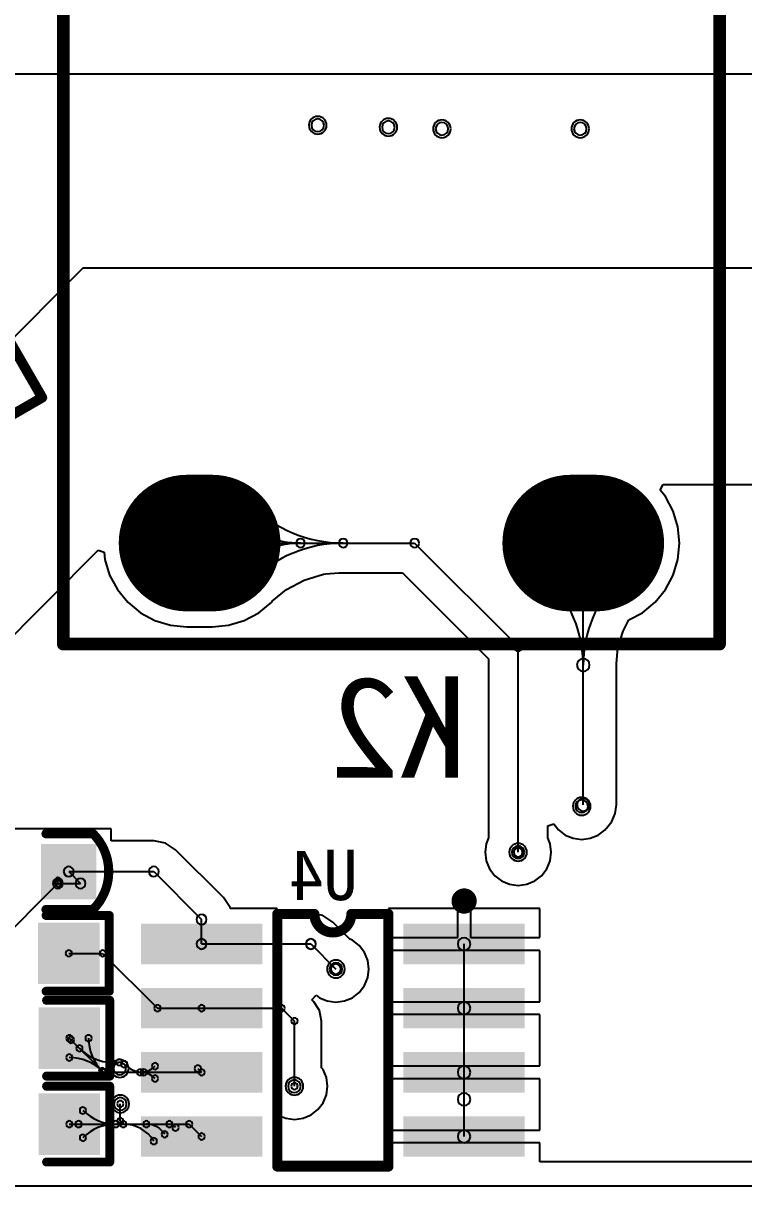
# Model space of a CAD drawing. Header units: inches. Extents: x 32166 to 34772, y 2386 to 4229.
# Drawn here: x 33898.6 to 33960.3, y 3073.3 to 3172.7 of the extents above; entities that cross this region are included whole.
import ezdxf

# ---------------------------------------------------------------- set-up
doc = ezdxf.new("R2010")
doc.units = ezdxf.units.IN
doc.header["$LTSCALE"] = 0.64311
doc.header["$MEASUREMENT"] = 0
for name, color, linetype in [('BOTTOMLAYER', 5, 'CONTINUOUS'), ('BOTTOMOVERLAY', 54, 'CONTINUOUS'), ('BOTTOMPASTE', 16, 'CONTINUOUS'), ('BOTTOMSOLDER', 6, 'CONTINUOUS'), ('KEEPOUTLAYER', 6, 'CONTINUOUS'), ('MULTILAYER', 9, 'CONTINUOUS')]:
    doc.layers.add(name, color=color, linetype=linetype)
doc.styles.get("Standard").update_dxf_attribs({"font": 'txt', "width": 0.8})

msp = doc.modelspace()

# ---------------------------------------------------------------- linework, layer by layer
at = {"layer": 'BOTTOMLAYER'}
for p, q in [((33872.468, 3168.414), (33978.092, 3168.414)), ((33903.745, 3151.782), (33896.223, 3144.26)), ((34028.29, 3151.782), (33903.745, 3151.782)), ((33953.151, 3132.796), (33953.386, 3133.292)), ((33953.386, 3133.292), (34003.368, 3133.292)), ((33953.591, 3132.26), (33953.151, 3132.796)), ((33954.253, 3131.022), (33953.591, 3132.26)), ((33954.661, 3129.678), (33954.253, 3131.022)), ((33954.798, 3128.281), (33954.661, 3129.678)), ((33913.724, 3128.281), (33932.127, 3128.281)), ((33932.127, 3128.281), (33940.983, 3119.425)), ((33946.556, 3105.903), (33946.556, 3128.281)), ((33954.661, 3126.884), (33954.798, 3128.281)), ((33882.179, 3104.815), (33905.042, 3127.678)), ((33905.042, 3127.678), (33905.559, 3127.493)), ((33905.559, 3127.493), (33905.619, 3126.884)), ((33905.619, 3126.884), (33906.027, 3125.54)), ((33954.253, 3125.54), (33954.661, 3126.884)), ((33906.027, 3125.54), (33906.688, 3124.302)), ((33921.174, 3124.315), (33922.681, 3125.121)), ((33922.681, 3125.121), (33924.315, 3125.617)), ((33924.315, 3125.617), (33924.534, 3125.638)), ((33924.534, 3125.638), (33925.652, 3125.748)), ((33925.652, 3125.748), (33931.078, 3125.748)), ((33931.078, 3125.748), (33938.45, 3118.376)), ((33953.591, 3124.302), (33954.253, 3125.54)), ((33906.688, 3124.302), (33907.579, 3123.216)), ((33919.938, 3123.301), (33921.174, 3124.315)), ((33952.701, 3123.216), (33953.591, 3124.302)), ((33907.579, 3123.216), (33908.665, 3122.325)), ((33919.759, 3123.126), (33919.879, 3123.206)), ((33919.869, 3123.216), (33919.938, 3123.301)), ((33919.879, 3123.206), (33919.869, 3123.216)), ((33951.615, 3122.325), (33952.701, 3123.216)), ((33908.665, 3122.325), (33909.903, 3121.664)), ((33917.545, 3121.664), (33918.783, 3122.325)), ((33918.783, 3122.325), (33919.759, 3123.126)), ((33950.47, 3121.713), (33951.615, 3122.325)), ((33909.903, 3121.664), (33911.247, 3121.256)), ((33911.247, 3121.256), (33912.644, 3121.118)), ((33914.804, 3121.118), (33916.201, 3121.256)), ((33916.201, 3121.256), (33917.545, 3121.664)), ((33949.961, 3120.761), (33950.47, 3121.713)), ((33912.644, 3121.118), (33914.804, 3121.118)), ((33949.528, 3119.335), (33949.961, 3120.761)), ((33940.983, 3101.842), (33940.983, 3119.425)), ((33949.395, 3117.979), (33949.528, 3119.335)), ((33938.45, 3118.376), (33938.45, 3103.066)), ((33949.388, 3105.903), (33949.388, 3117.851)), ((33949.388, 3117.851), (33949.405, 3117.851)), ((33949.405, 3117.851), (33949.395, 3117.979)), ((33949.292, 3105.17), (33949.388, 3105.903)), ((33943.516, 3104.101), (33944.035, 3104.277)), ((33944.035, 3104.277), (33944.424, 3103.771)), ((33948.559, 3103.901), (33949.009, 3104.487)), ((33949.009, 3104.487), (33949.292, 3105.17)), ((33906.172, 3103.84), (33896.16, 3103.84)), ((33906.172, 3102.834), (33906.172, 3103.84)), ((33943.516, 3103.066), (33943.516, 3104.101)), ((33944.424, 3103.771), (33945.01, 3103.321)), ((33945.01, 3103.321), (33945.693, 3103.038)), ((33947.159, 3103.038), (33947.842, 3103.321)), ((33947.842, 3103.321), (33948.429, 3103.771)), ((33948.429, 3103.771), (33948.485, 3103.844)), ((33948.485, 3103.844), (33948.559, 3103.901)), ((33909.802, 3102.834), (33906.172, 3102.834)), ((33910.813, 3102.633), (33909.802, 3102.834)), ((33911.671, 3102.06), (33910.813, 3102.633)), ((33938.247, 3102.575), (33938.151, 3101.842)), ((33938.45, 3103.066), (33938.247, 3102.575)), ((33943.719, 3102.575), (33943.516, 3103.066)), ((33943.815, 3101.842), (33943.719, 3102.575)), ((33945.693, 3103.038), (33946.426, 3102.941)), ((33946.426, 3102.941), (33947.159, 3103.038)), ((33915.765, 3097.966), (33911.671, 3102.06)), ((33938.151, 3101.842), (33938.247, 3101.109)), ((33943.719, 3101.109), (33943.815, 3101.842)), ((33938.247, 3101.109), (33938.53, 3100.426)), ((33938.53, 3100.426), (33938.98, 3099.84)), ((33942.986, 3099.84), (33943.436, 3100.426)), ((33943.436, 3100.426), (33943.719, 3101.109)), ((33901.604, 3099.183), (33901.604, 3099.404)), ((33902.524, 3100.192), (33909.802, 3100.192)), ((33902.524, 3100.192), (33903.532, 3099.183)), ((33909.802, 3100.192), (33913.897, 3096.097)), ((33938.98, 3099.84), (33939.567, 3099.39)), ((33939.567, 3099.39), (33940.25, 3099.107)), ((33941.716, 3099.107), (33942.399, 3099.39)), ((33942.399, 3099.39), (33942.986, 3099.84)), ((33895.623, 3093.202), (33901.604, 3099.183)), ((33901.604, 3099.183), (33903.532, 3099.183)), ((33940.25, 3099.107), (33940.983, 3099.01)), ((33940.983, 3099.01), (33941.716, 3099.107)), ((33916.338, 3097.108), (33915.765, 3097.966)), ((33916.355, 3097.026), (33916.338, 3097.108)), ((33920.377, 3097.026), (33916.355, 3097.026)), ((33920.377, 3096.645), (33920.377, 3097.026)), ((33923.249, 3096.645), (33920.377, 3096.645)), ((33924.261, 3096.443), (33923.249, 3096.645)), ((33925.118, 3095.87), (33924.261, 3096.443)), ((33935.812, 3097.026), (33929.881, 3097.026)), ((33929.881, 3097.026), (33929.881, 3094.55)), ((33935.812, 3094.55), (33935.812, 3097.026)), ((33942.841, 3097.026), (33936.909, 3097.026)), ((33936.909, 3097.026), (33936.909, 3094.55)), ((33942.841, 3094.55), (33942.841, 3097.026)), ((33913.897, 3094.002), (33913.897, 3096.097)), ((33926.58, 3094.409), (33925.118, 3095.87)), ((33926.804, 3094.316), (33926.58, 3094.409)), ((33927.391, 3093.866), (33926.804, 3094.316)), ((33929.881, 3094.55), (33935.812, 3094.55)), ((33936.909, 3094.55), (33942.841, 3094.55)), ((33913.897, 3094.002), (33923.249, 3094.002)), ((33923.249, 3094.002), (33925.388, 3091.863)), ((33927.841, 3093.279), (33927.391, 3093.866)), ((33942.841, 3093.453), (33929.881, 3093.453)), ((33929.881, 3093.453), (33929.881, 3090.978)), ((33936.361, 3088.515), (33936.361, 3094.002)), ((33942.841, 3090.978), (33942.841, 3093.453)), ((33902.535, 3093.202), (33905.43, 3093.202)), ((33905.43, 3093.202), (33910.117, 3088.515)), ((33928.124, 3092.596), (33927.841, 3093.279)), ((33928.22, 3091.863), (33928.124, 3092.596)), ((33928.124, 3091.13), (33928.22, 3091.863)), ((33927.391, 3089.861), (33927.841, 3090.447)), ((33927.841, 3090.447), (33928.124, 3091.13)), ((33929.881, 3090.978), (33929.881, 3090.978)), ((33929.881, 3090.978), (33929.881, 3089.064)), ((33942.841, 3089.064), (33942.841, 3090.978)), ((33942.841, 3090.978), (33942.841, 3090.978)), ((33923.326, 3089.216), (33923.687, 3089.629)), ((33923.687, 3089.629), (33923.972, 3089.41)), ((33923.972, 3089.41), (33924.655, 3089.128)), ((33926.121, 3089.128), (33926.804, 3089.41)), ((33926.804, 3089.41), (33927.391, 3089.861)), ((33910.117, 3088.515), (33913.897, 3088.515)), ((33913.897, 3088.515), (33920.744, 3088.515)), ((33920.744, 3088.515), (33921.845, 3087.414)), ((33923.487, 3089.055), (33923.326, 3089.216)), ((33923.99, 3088.302), (33923.487, 3089.055)), ((33924.655, 3089.128), (33925.388, 3089.031)), ((33925.388, 3089.031), (33926.121, 3089.128)), ((33929.881, 3089.064), (33942.841, 3089.064)), ((33936.361, 3083.029), (33936.361, 3088.515)), ((33921.845, 3081.843), (33921.845, 3087.414)), ((33924.167, 3087.414), (33923.99, 3088.302)), ((33924.167, 3083.426), (33924.167, 3087.414)), ((33942.841, 3087.967), (33929.881, 3087.967)), ((33929.881, 3087.967), (33929.881, 3085.491)), ((33942.841, 3085.491), (33942.841, 3087.967)), ((33902.578, 3085.945), (33902.717, 3085.807)), ((33902.578, 3085.945), (33905.494, 3083.029)), ((33929.881, 3085.491), (33929.881, 3083.578)), ((33942.841, 3083.578), (33942.841, 3085.491)), ((33924.296, 3083.257), (33924.167, 3083.426)), ((33929.881, 3083.578), (33942.841, 3083.578)), ((33905.494, 3083.029), (33913.897, 3083.029)), ((33913.573, 3083.353), (33913.897, 3083.029)), ((33924.579, 3082.574), (33924.296, 3083.257)), ((33924.676, 3081.841), (33924.579, 3082.574)), ((33942.841, 3082.48), (33929.881, 3082.48)), ((33929.881, 3082.48), (33929.881, 3080.005)), ((33936.361, 3080.718), (33936.361, 3083.029)), ((33942.841, 3080.005), (33942.841, 3082.48)), ((33921.843, 3081.841), (33921.845, 3081.843)), ((33924.579, 3081.108), (33924.676, 3081.841)), ((33923.846, 3079.839), (33924.296, 3080.425)), ((33924.296, 3080.425), (33924.579, 3081.108)), ((33936.361, 3077.543), (33936.361, 3080.718)), ((33906.94, 3078.859), (33906.94, 3080.329)), ((33923.26, 3079.388), (33923.846, 3079.839)), ((33929.881, 3080.005), (33929.881, 3078.091)), ((33942.841, 3078.091), (33942.841, 3080.005)), ((33902.578, 3078.601), (33903.355, 3078.601)), ((33902.578, 3078.601), (33907.198, 3078.601)), ((33906.94, 3078.859), (33907.198, 3078.601)), ((33907.198, 3078.601), (33912.838, 3078.601)), ((33912.838, 3078.601), (33913.897, 3077.543)), ((33920.377, 3078.916), (33920.833, 3079.22)), ((33920.377, 3075.372), (33920.377, 3078.916)), ((33920.833, 3079.22), (33921.11, 3079.106)), ((33921.11, 3079.106), (33921.843, 3079.009)), ((33921.843, 3079.009), (33922.576, 3079.106)), ((33922.576, 3079.106), (33923.26, 3079.388)), ((33929.881, 3078.091), (33942.841, 3078.091)), ((33942.841, 3076.994), (33929.881, 3076.994)), ((33929.881, 3076.994), (33929.881, 3075.372)), ((33942.841, 3075.372), (33942.841, 3076.994)), ((33929.881, 3075.372), (33920.377, 3075.372)), ((34126.052, 3075.372), (33942.841, 3075.372))]:
    msp.add_line(p, q, dxfattribs=at)
at = {"layer": 'BOTTOMLAYER', "const_width": 10.8}
for points in [[(33912.644, 3128.281), (33914.804, 3128.281)], [(33945.476, 3128.281), (33947.636, 3128.281)]]:
    msp.add_lwpolyline(points, dxfattribs=at)
at = {"layer": 'BOTTOMLAYER', "const_width": 5.4}
for points in [[(33915.344, 3128.281, 1), (33909.944, 3128.281, 1)], [(33917.504, 3128.281, 1), (33912.104, 3128.281, 1)], [(33948.176, 3128.281, 1), (33942.776, 3128.281, 1)], [(33950.336, 3128.281, 1), (33944.936, 3128.281, 1)]]:
    msp.add_lwpolyline(points, format="xyb", close=True, dxfattribs=at)
at = {"layer": 'BOTTOMLAYER'}
for centre, radius, start, end in [((33923.833, 3164.007), 0.54, 0, 180), ((33923.833, 3164.007), 0.54, 180, 0), ((33929.881, 3163.834), 0.54, 0, 180), ((33934.46, 3163.705), 0.54, 0, 180), ((33946.297, 3163.705), 0.54, 0, 180), ((33929.881, 3163.834), 0.54, 180, 0), ((33934.46, 3163.705), 0.54, 180, 0), ((33946.297, 3163.705), 0.54, 180, 0), ((33918.088, 3131.565), 0.378, 0, 180), ((33918.088, 3131.565), 0.378, 0, 180), ((33918.088, 3131.565), 0.378, 180, 0), ((33918.088, 3131.565), 0.378, 180, 0), ((33926.016, 3139.492), 11.212, 225, 270), ((33926.016, 3139.492), 11.212, 225, 270), ((33917.019, 3130.496), 0.378, 0, 180), ((33917.019, 3130.496), 0.378, 0, 180), ((33917.019, 3130.496), 0.378, 180, 0), ((33917.019, 3130.496), 0.378, 180, 0), ((33922.365, 3135.842), 7.561, 225.00006, 270.00006), ((33922.365, 3135.842), 7.561, 225.00006, 270.00006), ((33913.724, 3128.281), 0.378, 0, 180), ((33913.724, 3128.281), 0.378, 180, 0), ((33922.365, 3120.72), 7.561, 89.99994, 134.99994), ((33922.365, 3120.72), 7.561, 89.99994, 134.99994), ((33926.016, 3117.069), 11.212, 90, 135), ((33926.016, 3117.069), 11.212, 90, 135), ((33922.365, 3128.281), 0.378, 0, 180), ((33922.365, 3128.281), 0.378, 0, 180), ((33922.365, 3128.281), 0.378, 0, 180), ((33922.365, 3128.281), 0.378, 0, 180), ((33922.365, 3128.281), 0.378, 180, 0), ((33922.365, 3128.281), 0.378, 180, 0), ((33922.365, 3128.281), 0.378, 180, 0), ((33922.365, 3128.281), 0.378, 180, 0), ((33926.016, 3128.281), 0.378, 0, 180), ((33926.016, 3128.281), 0.378, 0, 180), ((33926.016, 3128.281), 0.378, 0, 180), ((33926.016, 3128.281), 0.378, 0, 180), ((33926.016, 3128.281), 0.378, 180, 0), ((33926.016, 3128.281), 0.378, 180, 0), ((33926.016, 3128.281), 0.378, 180, 0), ((33926.016, 3128.281), 0.378, 180, 0), ((33932.127, 3128.281), 0.378, 0, 180), ((33932.127, 3128.281), 0.378, 0, 180), ((33932.127, 3128.281), 0.378, 180, 0), ((33932.127, 3128.281), 0.378, 180, 0), ((33946.556, 3128.281), 0.54, 0, 180), ((33946.556, 3128.281), 0.54, 180, 0), ((33917.019, 3126.066), 0.378, 0, 180), ((33917.019, 3126.066), 0.378, 0, 180), ((33917.019, 3126.066), 0.378, 180, 0), ((33917.019, 3126.066), 0.378, 180, 0), ((33918.088, 3124.997), 0.378, 0, 180), ((33918.088, 3124.997), 0.378, 0, 180), ((33943.501, 3125.226), 0.54, 0, 180), ((33943.501, 3125.226), 0.54, 180, 0), ((33936.127, 3117.851), 10.429, 0.00005, 45.00005), ((33956.985, 3117.851), 10.429, 134.99995, 179.99995), ((33949.611, 3125.226), 0.54, 0, 180), ((33949.611, 3125.226), 0.54, 180, 0), ((33918.088, 3124.997), 0.378, 180, 0), ((33918.088, 3124.997), 0.378, 180, 0), ((33940.983, 3119.425), 0.378, 0, 180), ((33940.983, 3119.425), 0.378, 0, 180), ((33940.983, 3119.425), 0.378, 180, 0), ((33940.983, 3119.425), 0.378, 180, 0), ((33946.556, 3117.851), 0.54, 0, 180), ((33946.556, 3117.851), 0.54, 0, 180), ((33946.556, 3117.851), 0.54, 180, 0), ((33946.556, 3117.851), 0.54, 180, 0), ((33946.426, 3105.774), 0.54, 0, 180), ((33946.556, 3105.903), 0.54, 0, 180), ((33946.426, 3105.774), 0.54, 180, 0), ((33946.556, 3105.903), 0.54, 180, 0), ((33940.983, 3101.842), 0.54, 0, 180), ((33940.983, 3101.842), 0.54, 180, 0), ((33940.983, 3101.842), 0.378, 0, 180), ((33940.983, 3101.842), 0.378, 180, 0), ((33902.524, 3100.192), 0.432, 0, 180), ((33902.524, 3100.192), 0.432, 0, 180), ((33909.802, 3100.192), 0.432, 0, 180), ((33909.802, 3100.192), 0.432, 0, 180), ((33901.604, 3099.183), 0.432, 0, 180), ((33901.604, 3099.404), 0.274, 0, 180), ((33901.604, 3099.183), 0.274, 0, 180), ((33901.604, 3099.183), 0.274, 0, 180), ((33901.604, 3099.404), 0.274, 180, 0), ((33902.524, 3100.192), 0.432, 180, 0), ((33902.524, 3100.192), 0.432, 180, 0), ((33903.532, 3099.183), 0.432, 0, 180), ((33903.532, 3099.183), 0.432, 0, 180), ((33909.802, 3100.192), 0.432, 180, 0), ((33909.802, 3100.192), 0.432, 180, 0), ((33901.604, 3099.183), 0.432, 180, 0), ((33901.604, 3099.183), 0.274, 180, 0), ((33901.604, 3099.183), 0.274, 180, 0), ((33903.532, 3099.183), 0.432, 180, 0), ((33903.532, 3099.183), 0.432, 180, 0), ((33913.897, 3096.097), 0.432, 0, 180), ((33913.897, 3096.097), 0.432, 0, 180), ((33913.897, 3096.097), 0.432, 180, 0), ((33913.897, 3096.097), 0.432, 180, 0), ((33913.897, 3094.002), 0.432, 0, 180), ((33913.897, 3094.002), 0.432, 0, 180), ((33923.249, 3094.002), 0.432, 0, 180), ((33923.249, 3094.002), 0.432, 0, 180), ((33936.361, 3094.002), 0.54, 0, 180), ((33902.535, 3093.202), 0.274, 0, 180), ((33905.43, 3093.202), 0.274, 0, 180), ((33905.43, 3093.202), 0.274, 0, 180), ((33913.897, 3094.002), 0.432, 180, 0), ((33913.897, 3094.002), 0.432, 180, 0), ((33923.249, 3094.002), 0.432, 180, 0), ((33923.249, 3094.002), 0.432, 180, 0), ((33936.361, 3094.002), 0.54, 180, 0), ((33902.535, 3093.202), 0.274, 180, 0), ((33905.43, 3093.202), 0.274, 180, 0), ((33905.43, 3093.202), 0.274, 180, 0), ((33925.388, 3091.863), 0.54, 0, 180), ((33925.388, 3091.863), 0.54, 180, 0), ((33925.388, 3091.863), 0.432, 0, 180), ((33925.388, 3091.863), 0.432, 180, 0), ((33910.117, 3088.515), 0.274, 0, 180), ((33910.117, 3088.515), 0.274, 0, 180), ((33910.117, 3088.515), 0.274, 180, 0), ((33910.117, 3088.515), 0.274, 180, 0), ((33913.897, 3088.515), 0.274, 0, 180), ((33913.897, 3088.515), 0.274, 0, 180), ((33913.897, 3088.515), 0.274, 180, 0), ((33913.897, 3088.515), 0.274, 180, 0), ((33920.744, 3088.515), 0.274, 0, 180), ((33920.744, 3088.515), 0.274, 0, 180), ((33920.744, 3088.515), 0.274, 180, 0), ((33920.744, 3088.515), 0.274, 180, 0), ((33936.361, 3088.515), 0.54, 0, 180), ((33936.361, 3088.515), 0.54, 0, 180), ((33936.361, 3088.515), 0.54, 180, 0), ((33936.361, 3088.515), 0.54, 180, 0), ((33921.845, 3087.414), 0.274, 0, 180), ((33921.845, 3087.414), 0.274, 0, 180), ((33921.845, 3087.414), 0.274, 180, 0), ((33921.845, 3087.414), 0.274, 180, 0), ((33902.578, 3085.945), 0.274, 0, 180), ((33902.578, 3085.945), 0.274, 0, 180), ((33902.578, 3085.945), 0.274, 180, 0), ((33902.578, 3085.945), 0.274, 180, 0), ((33902.717, 3085.807), 0.274, 0, 180), ((33902.717, 3085.807), 0.274, 180, 0), ((33904.224, 3085.945), 0.274, 0, 180), ((33904.224, 3085.945), 0.274, 0, 180), ((33904.224, 3085.945), 0.274, 180, 0), ((33904.224, 3085.945), 0.274, 180, 0), ((33908.198, 3085.945), 3.974, 180, 225), ((33908.198, 3085.945), 3.974, 180, 225), ((33902.578, 3084.299), 0.274, 0, 180), ((33902.578, 3084.299), 0.274, 0, 180), ((33903.442, 3085.082), 0.274, 0, 180), ((33903.442, 3085.082), 0.274, 0, 180), ((33903.442, 3085.082), 0.274, 180, 0), ((33903.442, 3085.082), 0.274, 180, 0), ((33906.397, 3088.037), 4.179, 225.00015, 276.09615), ((33906.397, 3088.037), 4.179, 225.00015, 276.09615), ((33902.578, 3084.299), 0.274, 180, 0), ((33902.578, 3084.299), 0.274, 180, 0), ((33902.578, 3080.325), 3.974, 45, 90), ((33902.578, 3080.325), 3.974, 45, 90), ((33905.388, 3083.135), 0.274, 0, 180), ((33905.388, 3083.135), 0.274, 0, 180), ((33905.388, 3083.135), 0.274, 0, 180), ((33905.388, 3083.135), 0.274, 0, 180), ((33906.897, 3083.353), 0.54, 0, 180), ((33906.841, 3083.881), 0.274, 0, 180), ((33906.841, 3083.881), 0.274, 0, 180), ((33906.841, 3083.881), 0.274, 180, 0), ((33906.841, 3083.881), 0.274, 180, 0), ((33907.273, 3083.729), 0.274, 0, 180), ((33907.273, 3083.729), 0.274, 0, 180), ((33907.273, 3083.729), 0.274, 180, 0), ((33907.273, 3083.729), 0.274, 180, 0), ((33908.962, 3085.418), 2.389, 224.99989, 269.99989), ((33908.962, 3085.418), 2.389, 224.99989, 269.99989), ((33908.636, 3084.833), 1.804, 269.99999, 314.99999), ((33908.636, 3084.833), 1.804, 269.99999, 314.99999), ((33909.912, 3083.557), 0.274, 0, 180), ((33909.912, 3083.557), 0.274, 0, 180), ((33909.912, 3083.557), 0.274, 180, 0), ((33909.912, 3083.557), 0.274, 180, 0), ((33913.573, 3083.353), 0.274, 0, 180), ((33936.361, 3083.029), 0.54, 0, 180), ((33936.361, 3083.029), 0.54, 0, 180), ((33905.388, 3083.135), 0.274, 180, 0), ((33905.388, 3083.135), 0.274, 180, 0), ((33905.388, 3083.135), 0.274, 180, 0), ((33905.388, 3083.135), 0.274, 180, 0), ((33905.494, 3083.029), 0.274, 0, 180), ((33905.494, 3083.029), 0.274, 0, 180), ((33905.494, 3083.029), 0.274, 180, 0), ((33905.494, 3083.029), 0.274, 180, 0), ((33906.897, 3083.353), 0.54, 180, 0), ((33908.636, 3083.029), 0.274, 0, 180), ((33908.636, 3083.029), 0.274, 0, 180), ((33908.636, 3083.029), 0.274, 0, 180), ((33908.636, 3083.029), 0.274, 0, 180), ((33908.636, 3083.029), 0.274, 180, 0), ((33908.636, 3083.029), 0.274, 180, 0), ((33908.636, 3083.029), 0.274, 180, 0), ((33908.636, 3083.029), 0.274, 180, 0), ((33908.636, 3081.225), 1.804, 45.00001, 90.00001), ((33908.636, 3081.225), 1.804, 45.00001, 90.00001), ((33908.962, 3083.029), 0.274, 0, 180), ((33908.962, 3083.029), 0.274, 0, 180), ((33908.962, 3083.029), 0.274, 180, 0), ((33908.962, 3083.029), 0.274, 180, 0), ((33909.912, 3082.501), 0.274, 0, 180), ((33909.912, 3082.501), 0.274, 0, 180), ((33909.912, 3082.501), 0.274, 180, 0), ((33909.912, 3082.501), 0.274, 180, 0), ((33913.573, 3083.353), 0.274, 180, 0), ((33913.897, 3083.029), 0.274, 0, 180), ((33913.897, 3083.029), 0.274, 0, 180), ((33913.897, 3083.029), 0.274, 180, 0), ((33913.897, 3083.029), 0.274, 180, 0), ((33921.843, 3081.841), 0.54, 0, 180), ((33936.361, 3083.029), 0.54, 180, 0), ((33936.361, 3083.029), 0.54, 180, 0), ((33921.843, 3081.841), 0.54, 180, 0), ((33921.843, 3081.841), 0.274, 0, 180), ((33921.843, 3081.841), 0.274, 180, 0), ((33921.845, 3081.843), 0.274, 0, 180), ((33921.845, 3081.843), 0.274, 0, 180), ((33921.845, 3081.843), 0.274, 180, 0), ((33921.845, 3081.843), 0.274, 180, 0), ((33906.94, 3080.329), 0.54, 0, 180), ((33906.94, 3080.329), 0.274, 0, 180), ((33936.361, 3080.718), 0.54, 0, 180), ((33936.361, 3080.718), 0.54, 0, 180), ((33936.361, 3080.718), 0.54, 180, 0), ((33936.361, 3080.718), 0.54, 180, 0), ((33903.742, 3079.765), 0.274, 0, 180), ((33903.742, 3079.765), 0.274, 0, 180), ((33903.742, 3079.765), 0.274, 180, 0), ((33903.742, 3079.765), 0.274, 180, 0), ((33906.552, 3082.575), 3.974, 225, 270), ((33906.552, 3082.575), 3.974, 225, 270), ((33906.94, 3080.329), 0.54, 180, 0), ((33906.94, 3080.329), 0.274, 180, 0), ((33902.578, 3078.601), 0.274, 0, 180), ((33902.578, 3078.601), 0.274, 0, 180), ((33902.578, 3078.601), 0.274, 180, 0), ((33902.578, 3078.601), 0.274, 180, 0), ((33903.355, 3078.601), 0.274, 0, 180), ((33903.355, 3078.601), 0.274, 180, 0), ((33906.552, 3074.627), 3.974, 90, 135), ((33906.552, 3074.627), 3.974, 90, 135), ((33906.552, 3078.601), 0.274, 0, 180), ((33906.552, 3078.601), 0.274, 0, 180), ((33906.552, 3078.601), 0.274, 0, 180), ((33906.552, 3078.601), 0.274, 0, 180), ((33906.552, 3078.601), 0.274, 180, 0), ((33906.552, 3078.601), 0.274, 180, 0), ((33906.552, 3078.601), 0.274, 180, 0), ((33906.552, 3078.601), 0.274, 180, 0), ((33906.94, 3078.859), 0.274, 0, 180), ((33906.94, 3078.859), 0.274, 0, 180), ((33906.94, 3078.859), 0.274, 180, 0), ((33906.94, 3078.859), 0.274, 180, 0), ((33907.198, 3078.601), 0.274, 0, 180), ((33907.198, 3078.601), 0.274, 0, 180), ((33907.198, 3078.601), 0.274, 0, 180), ((33907.198, 3078.601), 0.274, 0, 180), ((33907.198, 3078.601), 0.274, 0, 180), ((33907.198, 3078.601), 0.274, 180, 0), ((33907.198, 3078.601), 0.274, 180, 0), ((33907.198, 3078.601), 0.274, 180, 0), ((33907.198, 3078.601), 0.274, 180, 0), ((33907.198, 3078.601), 0.274, 180, 0), ((33907.198, 3075.534), 3.067, 31.77503, 90.00003), ((33907.198, 3075.534), 3.067, 31.77503, 90.00003), ((33909.169, 3078.601), 0.274, 0, 180), ((33909.169, 3078.601), 0.274, 0, 180), ((33909.169, 3078.601), 0.274, 180, 0), ((33909.169, 3078.601), 0.274, 180, 0), ((33909.169, 3076.755), 1.846, 31.77505, 90.00005), ((33909.169, 3076.755), 1.846, 31.77505, 90.00005), ((33911.139, 3078.601), 0.274, 0, 180), ((33911.139, 3078.601), 0.274, 0, 180), ((33911.139, 3078.601), 0.274, 180, 0), ((33911.139, 3078.601), 0.274, 180, 0), ((33911.139, 3077.975), 0.626, 31.77474, 89.99974), ((33911.139, 3077.975), 0.626, 31.77474, 89.99974), ((33911.671, 3078.305), 0.274, 0, 180), ((33911.671, 3078.305), 0.274, 0, 180), ((33912.838, 3078.601), 0.274, 0, 180), ((33912.838, 3078.601), 0.274, 0, 180), ((33912.838, 3078.601), 0.274, 180, 0), ((33912.838, 3078.601), 0.274, 180, 0), ((33903.742, 3077.437), 0.274, 0, 180), ((33903.742, 3077.437), 0.274, 0, 180), ((33903.742, 3077.437), 0.274, 180, 0), ((33903.742, 3077.437), 0.274, 180, 0), ((33909.805, 3077.149), 0.274, 0, 180), ((33909.805, 3077.149), 0.274, 0, 180), ((33910.738, 3077.727), 0.274, 0, 180), ((33910.738, 3077.727), 0.274, 0, 180), ((33910.738, 3077.727), 0.274, 180, 0), ((33910.738, 3077.727), 0.274, 180, 0), ((33911.671, 3078.305), 0.274, 180, 0), ((33911.671, 3078.305), 0.274, 180, 0), ((33913.897, 3077.543), 0.274, 0, 180), ((33913.897, 3077.543), 0.274, 180, 0), ((33936.361, 3077.543), 0.54, 0, 180), ((33936.361, 3077.543), 0.54, 180, 0), ((33909.805, 3077.149), 0.274, 180, 0), ((33909.805, 3077.149), 0.274, 180, 0)]:
    msp.add_arc(centre, radius, start, end, dxfattribs=at)
for points in [[(33900.604, 3098.271), (33904.444, 3098.271), (33900.604, 3102.112), (33904.444, 3102.112)], [(33900.341, 3091.008), (33904.73, 3091.008), (33900.341, 3095.397), (33904.73, 3095.397)], [(33918.649, 3092.706), (33918.649, 3095.298), (33909.145, 3092.706), (33909.145, 3095.298)], [(33941.113, 3092.706), (33941.113, 3095.298), (33931.609, 3092.706), (33931.609, 3095.298)], [(33918.649, 3087.219), (33918.649, 3089.811), (33909.145, 3087.219), (33909.145, 3089.811)], [(33941.113, 3087.219), (33941.113, 3089.811), (33931.609, 3087.219), (33931.609, 3089.811)], [(33900.384, 3083.75), (33904.773, 3083.75), (33900.384, 3088.14), (33904.773, 3088.14)], [(33918.649, 3081.733), (33918.649, 3084.325), (33909.145, 3081.733), (33909.145, 3084.325)], [(33941.113, 3081.733), (33941.113, 3084.325), (33931.609, 3081.733), (33931.609, 3084.325)], [(33900.384, 3076.406), (33904.773, 3076.406), (33900.384, 3080.796), (33904.773, 3080.796)], [(33918.649, 3076.247), (33918.649, 3078.839), (33909.145, 3076.247), (33909.145, 3078.839)], [(33941.113, 3076.247), (33941.113, 3078.839), (33931.609, 3076.247), (33931.609, 3078.839)]]:
    msp.add_solid(points, dxfattribs=at)
at = {"layer": 'BOTTOMOVERLAY'}
for points, const_width in [([(33902.06, 3119.641), (33902.06, 3244.921)], 1.08), ([(33958.22, 3119.641), (33958.22, 3244.921)], 1.08), ([(33882.974, 3170.656), (33900.254, 3140.726)], 0.864), ([(33846.755, 3109.838), (33900.254, 3140.726)], 0.864), ([(33902.06, 3119.641), (33958.22, 3119.641)], 1.08), ([(33900.58, 3103.432), (33904.609, 3103.432)], 0.778), ([(33900.58, 3096.952), (33904.609, 3096.952)], 0.778), ([(33900.591, 3096.442), (33905.991, 3096.442)], 0.768), ([(33905.991, 3089.962), (33905.991, 3096.442)], 0.768), ([(33920.377, 3096.572), (33923.545, 3096.572)], 0.864), ([(33920.377, 3074.972), (33920.377, 3096.572)], 0.864), ([(33926.713, 3096.572), (33929.881, 3096.572)], 0.864), ([(33929.881, 3074.972), (33929.881, 3096.572)], 0.864), ([(33900.591, 3089.962), (33905.991, 3089.962)], 0.768), ([(33900.634, 3089.185), (33906.034, 3089.185)], 0.768), ([(33906.034, 3082.705), (33906.034, 3089.185)], 0.768), ([(33900.634, 3082.705), (33906.034, 3082.705)], 0.768), ([(33900.634, 3081.841), (33906.034, 3081.841)], 0.768), ([(33906.034, 3075.361), (33906.034, 3081.841)], 0.768), ([(33900.634, 3075.361), (33906.034, 3075.361)], 0.768), ([(33920.377, 3074.972), (33929.881, 3074.972)], 0.864)]:
    msp.add_lwpolyline(points, dxfattribs=dict(at, const_width=const_width))
for points, const_width in [([(33900.146, 3140.913, 1), (33900.362, 3140.539, 1)], 0.432), ([(33900.146, 3140.913, 1), (33900.362, 3140.539, 1)], 0.432), ([(33902.33, 3119.641, 1), (33901.79, 3119.641, 1)], 0.54), ([(33902.33, 3119.641, 1), (33901.79, 3119.641, 1)], 0.54), ([(33958.49, 3119.641, 1), (33957.95, 3119.641, 1)], 0.54), ([(33958.49, 3119.641, 1), (33957.95, 3119.641, 1)], 0.54), ([(33900.58, 3103.237, 1), (33900.58, 3103.626, 1)], 0.389), ([(33904.609, 3103.237, 1), (33904.609, 3103.626, 1)], 0.389), ([(33904.609, 3103.237, 1), (33904.609, 3103.626, 1)], 0.389), ([(33936.361, 3098.214, 1), (33936.361, 3097.134, 1)], 1.08), ([(33936.361, 3097.944, 1), (33936.361, 3098.484, 1)], 0.54), ([(33900.58, 3096.757, 1), (33900.58, 3097.146, 1)], 0.389), ([(33904.609, 3096.757, 1), (33904.609, 3097.146, 1)], 0.389), ([(33904.609, 3096.757, 1), (33904.609, 3097.146, 1)], 0.389), ([(33936.361, 3096.864, 1), (33936.361, 3097.404, 1)], 0.54), ([(33900.591, 3096.25, 1), (33900.591, 3096.634, 1)], 0.384), ([(33905.991, 3096.25, 1), (33905.991, 3096.634, 1)], 0.384), ([(33905.991, 3096.25, 1), (33905.991, 3096.634, 1)], 0.384), ([(33920.377, 3096.356, 1), (33920.377, 3096.788, 1)], 0.432), ([(33920.377, 3096.356, 1), (33920.377, 3096.788, 1)], 0.432), ([(33923.545, 3096.356, 1), (33923.545, 3096.788, 1)], 0.432), ([(33923.545, 3096.356, 1), (33923.545, 3096.788, 1)], 0.432), ([(33926.713, 3096.356, 1), (33926.713, 3096.788, 1)], 0.432), ([(33926.713, 3096.356, 1), (33926.713, 3096.788, 1)], 0.432), ([(33929.881, 3096.356, 1), (33929.881, 3096.788, 1)], 0.432), ([(33929.881, 3096.356, 1), (33929.881, 3096.788, 1)], 0.432), ([(33900.591, 3089.77, 1), (33900.591, 3090.154, 1)], 0.384), ([(33905.991, 3089.77, 1), (33905.991, 3090.154, 1)], 0.384), ([(33905.991, 3089.77, 1), (33905.991, 3090.154, 1)], 0.384), ([(33900.634, 3088.993, 1), (33900.634, 3089.377, 1)], 0.384), ([(33906.034, 3088.993, 1), (33906.034, 3089.377, 1)], 0.384), ([(33906.034, 3088.993, 1), (33906.034, 3089.377, 1)], 0.384), ([(33900.634, 3082.513, 1), (33900.634, 3082.897, 1)], 0.384), ([(33906.034, 3082.513, 1), (33906.034, 3082.897, 1)], 0.384), ([(33906.034, 3082.513, 1), (33906.034, 3082.897, 1)], 0.384), ([(33900.634, 3081.649, 1), (33900.634, 3082.033, 1)], 0.384), ([(33906.034, 3081.649, 1), (33906.034, 3082.033, 1)], 0.384), ([(33906.034, 3081.649, 1), (33906.034, 3082.033, 1)], 0.384), ([(33900.634, 3075.169, 1), (33900.634, 3075.553, 1)], 0.384), ([(33906.034, 3075.169, 1), (33906.034, 3075.553, 1)], 0.384), ([(33906.034, 3075.169, 1), (33906.034, 3075.553, 1)], 0.384), ([(33920.377, 3074.756, 1), (33920.377, 3075.188, 1)], 0.432), ([(33920.377, 3074.756, 1), (33920.377, 3075.188, 1)], 0.432), ([(33929.881, 3074.756, 1), (33929.881, 3075.188, 1)], 0.432), ([(33929.881, 3074.756, 1), (33929.881, 3075.188, 1)], 0.432)]:
    msp.add_lwpolyline(points, format="xyb", close=True, dxfattribs=dict(at, const_width=const_width))
for points, const_width in [([(33904.609, 3103.432, -0.414214), (33904.609, 3096.952)], 0.778), ([(33926.713, 3096.572, -1), (33923.545, 3096.572)], 0.864)]:
    msp.add_lwpolyline(points, format="xyb", dxfattribs=dict(at, const_width=const_width))
at = {"layer": 'BOTTOMPASTE'}
for points in [[(33900.604, 3098.271), (33904.444, 3098.271), (33900.604, 3102.112), (33904.444, 3102.112)], [(33900.341, 3091.008), (33904.73, 3091.008), (33900.341, 3095.397), (33904.73, 3095.397)], [(33918.649, 3092.706), (33918.649, 3095.298), (33909.145, 3092.706), (33909.145, 3095.298)], [(33941.113, 3092.706), (33941.113, 3095.298), (33931.609, 3092.706), (33931.609, 3095.298)], [(33918.649, 3087.219), (33918.649, 3089.811), (33909.145, 3087.219), (33909.145, 3089.811)], [(33941.113, 3087.219), (33941.113, 3089.811), (33931.609, 3087.219), (33931.609, 3089.811)], [(33900.384, 3083.75), (33904.773, 3083.75), (33900.384, 3088.14), (33904.773, 3088.14)], [(33918.649, 3081.733), (33918.649, 3084.325), (33909.145, 3081.733), (33909.145, 3084.325)], [(33941.113, 3081.733), (33941.113, 3084.325), (33931.609, 3081.733), (33931.609, 3084.325)], [(33900.384, 3076.406), (33904.773, 3076.406), (33900.384, 3080.796), (33904.773, 3080.796)], [(33918.649, 3076.247), (33918.649, 3078.839), (33909.145, 3076.247), (33909.145, 3078.839)], [(33941.113, 3076.247), (33941.113, 3078.839), (33931.609, 3076.247), (33931.609, 3078.839)]]:
    msp.add_solid(points, dxfattribs=at)
at = {"layer": 'BOTTOMSOLDER', "const_width": 11.678}
for points in [[(33912.644, 3128.281), (33914.804, 3128.281)], [(33945.476, 3128.281), (33947.636, 3128.281)]]:
    msp.add_lwpolyline(points, dxfattribs=at)
at = {"layer": 'BOTTOMSOLDER', "const_width": 5.839}
for points in [[(33915.563, 3128.281, 1), (33909.724, 3128.281, 1)], [(33917.723, 3128.281, 1), (33911.884, 3128.281, 1)], [(33948.395, 3128.281, 1), (33942.556, 3128.281, 1)], [(33950.555, 3128.281, 1), (33944.716, 3128.281, 1)]]:
    msp.add_lwpolyline(points, format="xyb", close=True, dxfattribs=at)
at = {"layer": 'BOTTOMSOLDER'}
for centre, start, end in [((33923.833, 3164.007), 0, 180), ((33923.833, 3164.007), 180, 0), ((33929.881, 3163.834), 0, 180), ((33934.46, 3163.705), 0, 180), ((33946.297, 3163.705), 0, 180), ((33929.881, 3163.834), 180, 0), ((33934.46, 3163.705), 180, 0), ((33946.297, 3163.705), 180, 0), ((33946.426, 3105.774), 0, 180), ((33946.426, 3105.774), 180, 0), ((33940.983, 3101.842), 0, 180), ((33940.983, 3101.842), 180, 0), ((33925.388, 3091.863), 0, 180), ((33925.388, 3091.863), 180, 0), ((33906.897, 3083.353), 0, 180), ((33906.897, 3083.353), 180, 0), ((33921.843, 3081.841), 0, 180), ((33921.843, 3081.841), 180, 0), ((33906.94, 3080.329), 0, 180), ((33906.94, 3080.329), 180, 0)]:
    msp.add_arc(centre, 0.759, start, end, dxfattribs=at)
for points in [[(33900.165, 3097.833), (33904.883, 3097.833), (33900.165, 3102.551), (33904.883, 3102.551)], [(33899.902, 3090.569), (33905.169, 3090.569), (33899.902, 3095.836), (33905.169, 3095.836)], [(33919.088, 3092.267), (33919.088, 3095.737), (33908.706, 3092.267), (33908.706, 3095.737)], [(33941.552, 3092.267), (33941.552, 3095.737), (33931.17, 3092.267), (33931.17, 3095.737)], [(33919.088, 3086.78), (33919.088, 3090.25), (33908.706, 3086.78), (33908.706, 3090.25)], [(33941.552, 3086.78), (33941.552, 3090.25), (33931.17, 3086.78), (33931.17, 3090.25)], [(33899.945, 3083.311), (33905.212, 3083.311), (33899.945, 3088.578), (33905.212, 3088.578)], [(33919.088, 3081.294), (33919.088, 3084.764), (33908.706, 3081.294), (33908.706, 3084.764)], [(33941.552, 3081.294), (33941.552, 3084.764), (33931.17, 3081.294), (33931.17, 3084.764)], [(33899.945, 3075.967), (33905.212, 3075.967), (33899.945, 3081.234), (33905.212, 3081.234)], [(33919.088, 3075.808), (33919.088, 3079.277), (33908.706, 3075.808), (33908.706, 3079.277)], [(33941.552, 3075.808), (33941.552, 3079.277), (33931.17, 3075.808), (33931.17, 3079.277)]]:
    msp.add_solid(points, dxfattribs=at)
at = {"layer": 'KEEPOUTLAYER'}
msp.add_line((32893.167, 3073.33), (34340.368, 3073.33), dxfattribs=at)
at = {"layer": 'MULTILAYER', "const_width": 10.8}
for points in [[(33912.644, 3128.281), (33914.804, 3128.281)], [(33945.476, 3128.281), (33947.636, 3128.281)]]:
    msp.add_lwpolyline(points, dxfattribs=at)
at = {"layer": 'MULTILAYER', "const_width": 5.4}
for points in [[(33915.344, 3128.281, 1), (33909.944, 3128.281, 1)], [(33917.504, 3128.281, 1), (33912.104, 3128.281, 1)], [(33948.176, 3128.281, 1), (33942.776, 3128.281, 1)], [(33950.336, 3128.281, 1), (33944.936, 3128.281, 1)]]:
    msp.add_lwpolyline(points, format="xyb", close=True, dxfattribs=at)
at = {"layer": 'MULTILAYER'}
for centre, start, end in [((33923.833, 3164.007), 0, 180), ((33923.833, 3164.007), 180, 0), ((33929.881, 3163.834), 0, 180), ((33934.46, 3163.705), 0, 180), ((33946.297, 3163.705), 0, 180), ((33929.881, 3163.834), 180, 0), ((33934.46, 3163.705), 180, 0), ((33946.297, 3163.705), 180, 0), ((33946.426, 3105.774), 0, 180), ((33946.426, 3105.774), 180, 0), ((33940.983, 3101.842), 0, 180), ((33940.983, 3101.842), 180, 0), ((33925.388, 3091.863), 0, 180), ((33925.388, 3091.863), 180, 0), ((33906.897, 3083.353), 0, 180), ((33906.897, 3083.353), 180, 0), ((33921.843, 3081.841), 0, 180), ((33921.843, 3081.841), 180, 0), ((33906.94, 3080.329), 0, 180), ((33906.94, 3080.329), 180, 0)]:
    msp.add_arc(centre, 0.54, start, end, dxfattribs=at)

# ---------------------------------------------------------------- texts
at = {"layer": 'BOTTOMOVERLAY', "text_generation_flag": 2}
for s, height, p in [('K2', 8.64, (33936.663, 3108.236)), ('U4', 4.32, (33927.269, 3097.756))]:
    msp.add_text(s, height=height, rotation=360, dxfattribs=at).set_placement(p)

doc.saveas('drawing.dxf')
